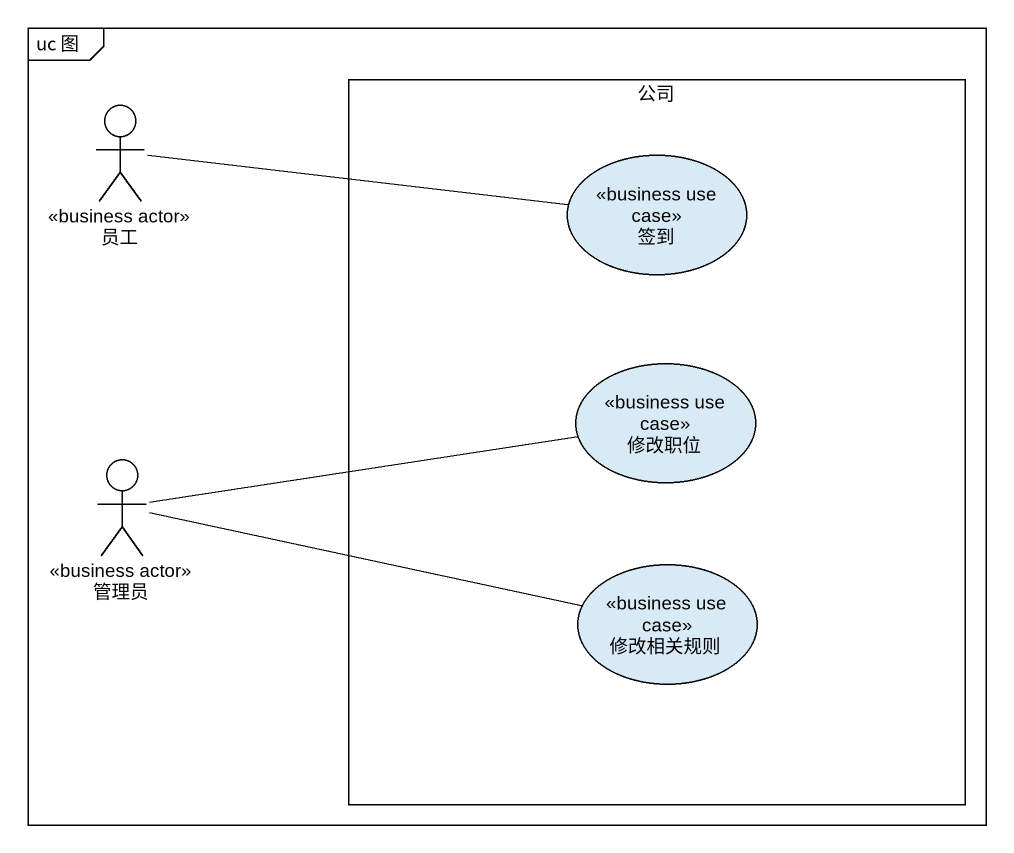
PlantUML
@startuml
mainframe uc 图
actor 员工 <<business actor>>
rectangle 公司 {
  usecase 签到 <<business use case>>
  usecase 修改职位 <<business use case>>
  usecase 修改相关规则 <<business use case>>
}
actor 管理员 <<business actor>>
员工 -right- 签到
管理员 -right- 修改职位
管理员 -right- 修改相关规则
@enduml
